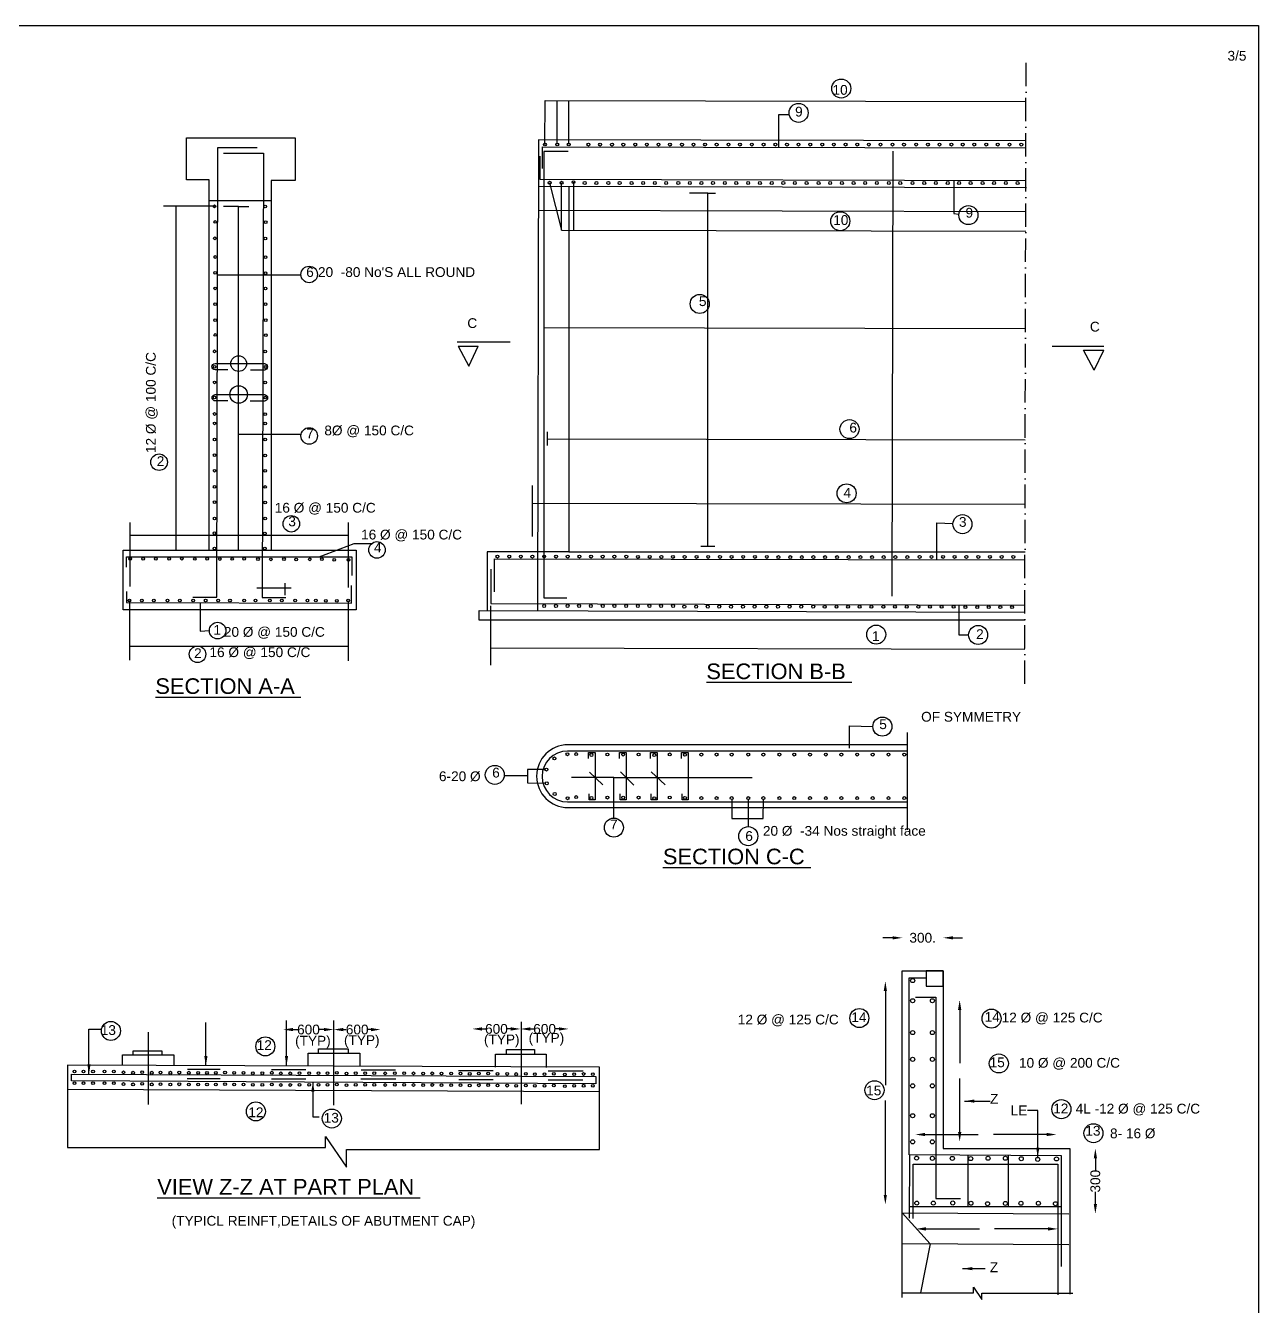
# Model space of a CAD drawing. Header units: millimetres. Extents: x 5124 to 6918967, y 2311 to 28701541.
# Drawn here: x 6903081 to 6918874, y 28685142 to 28701541 of the extents above; entities that cross this region are included whole.
import ezdxf
from ezdxf.enums import TextEntityAlignment as Align

# ---------------------------------------------------------------- set-up
doc = ezdxf.new("R2010")
doc.units = ezdxf.units.MM
doc.header["$MEASUREMENT"] = 0
doc.linetypes.add('ACAD_ISO10W100', pattern=[18, 12, -3, 0, -3])
for name, color, linetype in [('DIMENSION', 7, 'Continuous'), ('DRAWING', 2, 'Continuous'), ('TEXT', 7, 'Continuous')]:
    doc.layers.add(name, color=color, linetype=linetype)
doc.styles.get("Standard").update_dxf_attribs({"font": 'arial.ttf', "height": 125})
doc.dimstyles.get("Standard").update_dxf_attribs({"dimtxt": 150, "dimasz": 125, "dimexe": 0.18, "dimexo": 0.0625, "dimgap": 0.09, "dimtad": 0, "dimdec": 0, "dimzin": 0, "dimdsep": 46, "dimtxsty": 'Standard', "dimcen": 0.09, "dimse1": 1, "dimse2": 1, "dimadec": 0, "dimazin": 0, "dimtfac": 1, "dimtdec": 0, "dimtofl": 0, "dimtmove": 0, "dimatfit": 3, "dimfxl": 0, "dimtolj": 1, "dimtzin": 0, "dimarcsym": 0})

# ---------------------------------------------------------------- blocks, each defined once
blk = doc.blocks.new('*D39')
at = {"layer": 'Defpoints', "color": 0, "transparency": 16777216}
for p in [(6914059, 28689306), (6914095, 28689306), (6914059, 28686445)]:
    blk.add_point(p, dxfattribs=at)
at = {"layer": 'DIMENSION', "color": 0, "lineweight": -2, "transparency": 16777216}
for p, q in [((6914095, 28689181), (6914095, 28687973)), ((6914095, 28686570), (6914095, 28687779))]:
    blk.add_line(p, q, dxfattribs=at)
at = {"layer": 'DIMENSION', "color": 0, "transparency": 16777216}
for points in [[(6914074, 28689181), (6914115, 28689181), (6914095, 28689306)], [(6914074, 28686570), (6914115, 28686570), (6914095, 28686445)]]:
    blk.add_solid(points, dxfattribs=at)
at = {"layer": 'DIMENSION', "color": 0, "transparency": 16777216, "insert": (6914095, 28687876), "char_height": 125, "attachment_point": 5, "rotation": 90}
blk.add_mtext('\\A1;    ', dxfattribs=at)
blk = doc.blocks.new('*D40')
at = {"layer": 'Defpoints', "color": 0, "transparency": 16777216}
for p in [(6915047, 28689063), (6915047, 28689063), (6915047, 28687250)]:
    blk.add_point(p, dxfattribs=at)
at = {"layer": 'DIMENSION', "color": 0, "lineweight": -2, "transparency": 16777216}
for p, q in [((6915047, 28688938), (6915047, 28688254)), ((6915047, 28687375), (6915047, 28688059))]:
    blk.add_line(p, q, dxfattribs=at)
at = {"layer": 'DIMENSION', "color": 0, "transparency": 16777216}
for points in [[(6915026, 28688938), (6915068, 28688938), (6915047, 28689063)], [(6915026, 28687375), (6915068, 28687375), (6915047, 28687250)]]:
    blk.add_solid(points, dxfattribs=at)
at = {"layer": 'DIMENSION', "color": 0, "transparency": 16777216, "insert": (6915047, 28688156), "char_height": 125, "attachment_point": 5, "rotation": 90}
blk.add_mtext('\\A1;    ', dxfattribs=at)
blk = doc.blocks.new('*D41')
at = {"layer": 'Defpoints', "color": 0, "transparency": 16777216}
for p in [(6914478, 28687323), (6916287, 28687342), (6916287, 28687323)]:
    blk.add_point(p, dxfattribs=at)
at = {"layer": 'DIMENSION', "color": 0, "lineweight": -2, "transparency": 16777216}
for p, q in [((6914603, 28687342), (6915285, 28687342)), ((6916162, 28687342), (6915480, 28687342))]:
    blk.add_line(p, q, dxfattribs=at)
at = {"layer": 'DIMENSION', "color": 0, "transparency": 16777216}
for points in [[(6914603, 28687363), (6914603, 28687322), (6914478, 28687342)], [(6916162, 28687363), (6916162, 28687322), (6916287, 28687342)]]:
    blk.add_solid(points, dxfattribs=at)
at = {"layer": 'DIMENSION', "color": 0, "transparency": 16777216, "insert": (6915382, 28687342), "char_height": 125, "attachment_point": 5}
blk.add_mtext('\\A1;    ', dxfattribs=at)
blk = doc.blocks.new('*D42')
at = {"layer": 'Defpoints', "color": 0, "transparency": 16777216}
for p in [(6914489, 28686134), (6914489, 28686126), (6916304, 28686126)]:
    blk.add_point(p, dxfattribs=at)
at = {"layer": 'DIMENSION', "color": 0, "lineweight": -2, "transparency": 16777216}
for p, q in [((6914614, 28686134), (6915300, 28686134)), ((6916179, 28686134), (6915494, 28686134))]:
    blk.add_line(p, q, dxfattribs=at)
at = {"layer": 'DIMENSION', "color": 0, "transparency": 16777216}
for points in [[(6914614, 28686155), (6914614, 28686113), (6914489, 28686134)], [(6916179, 28686155), (6916179, 28686113), (6916304, 28686134)]]:
    blk.add_solid(points, dxfattribs=at)
at = {"layer": 'DIMENSION', "color": 0, "transparency": 16777216, "insert": (6915397, 28686134), "char_height": 125, "attachment_point": 5}
blk.add_mtext('\\A1;    ', dxfattribs=at)
blk = doc.blocks.new('*D44')
at = {"layer": 'Defpoints', "color": 0, "transparency": 16777216}
for p in [(6916459, 28687164), (6916446, 28686326), (6916785, 28686326)]:
    blk.add_point(p, dxfattribs=at)
at = {"layer": 'DIMENSION', "color": 0, "lineweight": -2, "transparency": 16777216}
for p, q in [((6916785, 28687039), (6916785, 28686883)), ((6916785, 28686451), (6916785, 28686607))]:
    blk.add_line(p, q, dxfattribs=at)
at = {"layer": 'DIMENSION', "color": 0, "transparency": 16777216}
for points in [[(6916765, 28687039), (6916806, 28687039), (6916785, 28687164)], [(6916765, 28686451), (6916806, 28686451), (6916785, 28686326)]]:
    blk.add_solid(points, dxfattribs=at)
at = {"layer": 'DIMENSION', "color": 0, "transparency": 16777216, "insert": (6916785, 28686745), "char_height": 125, "attachment_point": 5, "rotation": 90}
blk.add_mtext('\\A1;300', dxfattribs=at)
blk = doc.blocks.new('*D45')
at = {"layer": 'Defpoints', "color": 0, "transparency": 16777216}
for p in [(6906382, 28688704), (6907028, 28688704), (6907028, 28688686)]:
    blk.add_point(p, dxfattribs=at)
at = {"layer": 'DIMENSION', "color": 0, "lineweight": -2, "transparency": 16777216}
for p, q in [((6906507, 28688686), (6906567, 28688686)), ((6906903, 28688686), (6906843, 28688686))]:
    blk.add_line(p, q, dxfattribs=at)
at = {"layer": 'DIMENSION', "color": 0, "transparency": 16777216}
for points in [[(6906507, 28688707), (6906507, 28688666), (6906382, 28688686)], [(6906903, 28688707), (6906903, 28688666), (6907028, 28688686)]]:
    blk.add_solid(points, dxfattribs=at)
at = {"layer": 'DIMENSION', "color": 0, "transparency": 16777216, "insert": (6906705, 28688686), "char_height": 125, "attachment_point": 5}
blk.add_mtext('\\A1;600', dxfattribs=at)
blk = doc.blocks.new('*D46')
at = {"layer": 'Defpoints', "color": 0, "transparency": 16777216}
for p in [(6907028, 28688704), (6907629, 28688704), (6907629, 28688686)]:
    blk.add_point(p, dxfattribs=at)
at = {"layer": 'DIMENSION', "color": 0, "lineweight": -2, "transparency": 16777216}
for p, q in [((6907153, 28688686), (6907190, 28688686)), ((6907504, 28688686), (6907467, 28688686))]:
    blk.add_line(p, q, dxfattribs=at)
at = {"layer": 'DIMENSION', "color": 0, "transparency": 16777216}
for points in [[(6907153, 28688707), (6907153, 28688665), (6907028, 28688686)], [(6907504, 28688707), (6907504, 28688665), (6907629, 28688686)]]:
    blk.add_solid(points, dxfattribs=at)
at = {"layer": 'DIMENSION', "color": 0, "transparency": 16777216, "insert": (6907329, 28688686), "char_height": 125, "attachment_point": 5}
blk.add_mtext('\\A1;600', dxfattribs=at)
blk = doc.blocks.new('*D47')
at = {"layer": 'Defpoints', "color": 0, "transparency": 16777216}
for p in [(6908804, 28688677), (6909422, 28688694), (6909422, 28688677)]:
    blk.add_point(p, dxfattribs=at)
at = {"layer": 'DIMENSION', "color": 0, "lineweight": -2, "transparency": 16777216}
for p, q in [((6908929, 28688694), (6908975, 28688694)), ((6909297, 28688694), (6909251, 28688694))]:
    blk.add_line(p, q, dxfattribs=at)
at = {"layer": 'DIMENSION', "color": 0, "transparency": 16777216}
for points in [[(6908929, 28688715), (6908929, 28688673), (6908804, 28688694)], [(6909297, 28688715), (6909297, 28688673), (6909422, 28688694)]]:
    blk.add_solid(points, dxfattribs=at)
at = {"layer": 'DIMENSION', "color": 0, "transparency": 16777216, "insert": (6909113, 28688694), "char_height": 125, "attachment_point": 5}
blk.add_mtext('\\A1;600', dxfattribs=at)
blk = doc.blocks.new('*D48')
at = {"layer": 'Defpoints', "color": 0, "transparency": 16777216}
for p in [(6909422, 28688694), (6910038, 28688694), (6910038, 28688694)]:
    blk.add_point(p, dxfattribs=at)
at = {"layer": 'DIMENSION', "color": 0, "lineweight": -2, "transparency": 16777216}
for p, q in [((6909547, 28688694), (6909592, 28688694)), ((6909913, 28688694), (6909869, 28688694))]:
    blk.add_line(p, q, dxfattribs=at)
at = {"layer": 'DIMENSION', "color": 0, "transparency": 16777216}
for points in [[(6909547, 28688715), (6909547, 28688673), (6909422, 28688694)], [(6909913, 28688715), (6909913, 28688673), (6910038, 28688694)]]:
    blk.add_solid(points, dxfattribs=at)
at = {"layer": 'DIMENSION', "color": 0, "transparency": 16777216, "insert": (6909730, 28688694), "char_height": 125, "attachment_point": 5}
blk.add_mtext('\\A1;600', dxfattribs=at)
blk = doc.blocks.new('*D76')
at = {"layer": 'Defpoints', "color": 0, "transparency": 16777216}
for p in [(6914835, 28689861), (6914312, 28689436), (6914835, 28689436)]:
    blk.add_point(p, dxfattribs=at)
at = {"layer": 'DIMENSION', "color": 0, "lineweight": -2, "transparency": 16777216}
for p, q in [((6914187, 28689861), (6914062, 28689861)), ((6914960, 28689861), (6915085, 28689861))]:
    blk.add_line(p, q, dxfattribs=at)
at = {"layer": 'DIMENSION', "color": 0, "transparency": 16777216}
for points in [[(6914187, 28689881), (6914187, 28689840), (6914312, 28689861)], [(6914960, 28689881), (6914960, 28689840), (6914835, 28689861)]]:
    blk.add_solid(points, dxfattribs=at)
at = {"layer": 'DIMENSION', "color": 0, "transparency": 16777216, "insert": (6914573, 28689861), "char_height": 125, "attachment_point": 5}
blk.add_mtext('\\A1;300.', dxfattribs=at)

msp = doc.modelspace()

# ---------------------------------------------------------------- linework, layer by layer
at = {"layer": 'DIMENSION', "color": 0}
msp.add_lwpolyline([(6918873.7, 28672563.3), (6876110.7, 28672563.3), (6876110.7, 28701540.6), (6918873.7, 28701540.6)], close=True, dxfattribs=at)
for points in [[(6912732.2, 28699983.7), (6912732.2, 28700403.1), (6912863.2, 28700404)], [(6914973.5, 28699556.3), (6914973.5, 28699133.1), (6915037.1, 28699126.6)], [(6908609.9, 28697491.1), (6909290.5, 28697491.1)], [(6908620.6, 28697437.5), (6908878, 28697437.5)], [(6908620.6, 28697437.5), (6908758.1, 28697180.3)], [(6908758.1, 28697180.3), (6908878, 28697437.5)], [(6916233.6, 28697438.1), (6916895.6, 28697438.1)], [(6916632.2, 28697384.1), (6916894.8, 28697384.1)], [(6916771.4, 28697129.1), (6916632.2, 28697384.1)], [(6916771.4, 28697129.1), (6916894.8, 28697384.1)], [(6914755.1, 28694702.4), (6914755.1, 28695174.1), (6914961.2, 28695163.7)], [(6906840.6, 28694737.7), (6907289.7, 28694909), (6907516.2, 28694910.2)], [(6906042.2, 28694340.5), (6906484.8, 28694340.5)], [(6906406.7, 28694249.5), (6906406.7, 28694401.6)], [(6905315.8, 28694150.4), (6905315.8, 28693787.5), (6905435.2, 28693794.8)], [(6915034.5, 28694124.3), (6915034.5, 28693738.6), (6915161.4, 28693738.3)], [(6913633.6, 28692288.2), (6913633.6, 28692574.5), (6913934.7, 28692568)], [(6909213.3, 28691937.8), (6909510.6, 28691937.8)], [(6909734.3, 28692018.1), (6909510.6, 28692018.1), (6909510.6, 28691846.5), (6909738.2, 28691839.7)], [(6910617.2, 28691393.9), (6910617.2, 28691913.5), (6910076.5, 28691913.5)], [(6910303.8, 28691983.8), (6910474, 28691817.9)], [(6910617.2, 28691913.5), (6912386.7, 28691913.5)], [(6910702.7, 28691988), (6910874, 28691816.9)], [(6911096.5, 28691984.9), (6911276.1, 28691817.9)], [(6912126.6, 28691630.7), (6912126.6, 28691388.4), (6912527.8, 28691388.4), (6912532.1, 28691630.7)], [(6912338.2, 28691630.7), (6912339.1, 28691284.4)], [(6907026.2, 28688803.1), (6907026.2, 28687720.1)], [(6909428.4, 28688786.4), (6909428.4, 28687730.3)], [(6904651.8, 28688651), (6904651.8, 28687726.5)], [(6906835.2, 28688382.8), (6906835.2, 28688438.8), (6907213.8, 28688438.8), (6907213.8, 28688378.9)], [(6909241.6, 28688371.4), (6909241.6, 28688431.8), (6909601.9, 28688431.8), (6909601.9, 28688368.5)], [(6904322.9, 28688226.5), (6904322.9, 28688364.6), (6904980, 28688364.6), (6904979.4, 28688224)], [(6904458.6, 28688364.6), (6904458.6, 28688414.3), (6904826.2, 28688414.3), (6904826.2, 28688364.6)], [(6906699.5, 28688217.7), (6906699.5, 28688382.8), (6907361.7, 28688382.8), (6907361.1, 28688215.2)], [(6909102.5, 28688205.3), (6909102.5, 28688369.4), (6909749.1, 28688369.4), (6909749.1, 28688200.4)]]:
    msp.add_lwpolyline(points, dxfattribs=at)
for centre, radius in [((6913530.1, 28700734.7), 121.9), ((6912983.6, 28700423.3), 121.9), ((6913517.3, 28699036.2), 121.9), ((6915158.4, 28699114.2), 121.9), ((6906714.3, 28698354.6), 105.9), ((6911716.5, 28697977.1), 121.9), ((6905810.3, 28697213), 100.8), ((6905810.3, 28696817.5), 112), ((6913635.8, 28696374.4), 121.9), ((6906714.3, 28696286.8), 105.9), ((6904791.5, 28695950.6), 105.9), ((6913598.9, 28695552.1), 121.9), ((6906485.3, 28695162.2), 105.9), ((6915082.9, 28695157.5), 121.9), ((6907582.6, 28694827.7), 105.9), ((6905541, 28693794.8), 105.9), ((6913977.9, 28693743.6), 121.9), ((6915283.2, 28693738.3), 121.9), ((6905284.2, 28693491.4), 105.9), ((6914056.5, 28692565.3), 121.9), ((6909091.9, 28691947.4), 121.9), ((6910617.2, 28691272.1), 121.9), ((6912339.1, 28691162.5), 121.9), ((6913761.6, 28688833.6), 121.9), ((6915455.1, 28688826.7), 121.9), ((6904174.1, 28688669), 121.9), ((6906152.4, 28688471.2), 121.9), ((6915548.7, 28688252.2), 121.9), ((6913955.8, 28687909.8), 121.9), ((6906030.9, 28687638.1), 121.9), ((6916349.5, 28687666.9), 121.9), ((6907004.2, 28687547), 121.9), ((6916761, 28687359.3), 121.9)]:
    msp.add_circle(centre, radius, dxfattribs=at)
at = {"layer": 'DRAWING', "color": 0}
msp.add_line((6906139.7, 28697130.2), (6905963.7, 28697130.2), dxfattribs=at)
at = {"layer": 'DRAWING', "color": 0, "linetype": 'ACAD_ISO10W100', "ltscale": 25}
msp.add_lwpolyline([(6915880.2, 28693113.5), (6915897.7, 28701095.5)], dxfattribs=at)
at = {"layer": 'DRAWING', "color": 0}
for points in [[(6909734.2, 28700018.9), (6909735.5, 28700580.6), (6915896.5, 28700567.1)], [(6909891.5, 28700022.1), (6909892.7, 28700580.2)], [(6910038.9, 28700023.9), (6910040.1, 28700579.9)], [(6905431.7, 28694825.5), (6905431.7, 28699564.3), (6905142.2, 28699564.3), (6905142.2, 28700102.8), (6906535.5, 28700102.8), (6906535.5, 28699558.5), (6906229.1, 28699558.5), (6906229.1, 28694825.5)], [(6915895.4, 28700066.3), (6909652.7, 28700079), (6909638.8, 28694050.9)], [(6905225.7, 28694220.6), (6905531.6, 28694220.6), (6905544.2, 28699978.1), (6906049.3, 28699978.1)], [(6905615.3, 28699908.8), (6906128.2, 28699908.8), (6906111.2, 28694219.5), (6906414.1, 28694219.5)], [(6909701.2, 28699710.7), (6909701.2, 28699989.5), (6915895.2, 28699977.5)], [(6910032.3, 28699928.6), (6909719.3, 28699928.6), (6909719.3, 28694214.5), (6910015.6, 28694214.5)], [(6914192.2, 28699934.6), (6914177.6, 28694233.5)], [(6915894.3, 28699553.7), (6909674.4, 28699571.2), (6909674.4, 28699867)], [(6910041.8, 28699477.7), (6910041.8, 28694801.1), (6908995, 28694801.1), (6908995, 28694053)], [(6915901.6, 28699464.2), (6909651.3, 28699478.6)], [(6909794.7, 28699528.1), (6909944.7, 28698920.5), (6915892.9, 28698907.4)], [(6909944.7, 28698920.5), (6909947.6, 28699529.2)], [(6910100.4, 28699535.7), (6910099.1, 28698920.1)], [(6905431.7, 28699300.1), (6906229.1, 28699300.1)], [(6911819.7, 28694873.7), (6911819.7, 28699394.9), (6911584.4, 28699394.9)], [(6911819.7, 28699394.9), (6911919, 28699394.9)], [(6905510.6, 28699226.8), (6904846.3, 28699226.8)], [(6905007.8, 28699226.8), (6905007.8, 28694825.5)], [(6905810.3, 28694825.5), (6905810.3, 28699225.3), (6905614.6, 28699225.3)], [(6905810.3, 28699225.3), (6905939, 28699225.3)], [(6909650.6, 28699176.7), (6915893.3, 28699159.6)], [(6905540.6, 28698347.6), (6906598.5, 28698347.6)], [(6909719.3, 28697675.9), (6915890.2, 28697661.5)], [(6905810.3, 28696308.5), (6906596.8, 28696308.5)], [(6909764.6, 28696339.8), (6909764.6, 28696163.7)], [(6909764.6, 28696251.7), (6915887.1, 28696238.3)], [(6909572.6, 28695653.3), (6909572.6, 28694999.3)], [(6909572.6, 28695426.2), (6915885.2, 28695412.4)], [(6904422.3, 28694359.3), (6904422.3, 28695177.5)], [(6907217.6, 28694347.7), (6907217.6, 28695180.7)], [(6904422.3, 28695017.1), (6907217.6, 28695017.1)], [(6911729.8, 28694873.7), (6911909.6, 28694873.7)], [(6904372.3, 28694607), (6904372.3, 28694737.7), (6907259.5, 28694737.7), (6907259.5, 28694500.4)], [(6909086.9, 28694289.8), (6909086.9, 28694715.2), (6915883.7, 28694699.9)], [(6910041.8, 28694801.1), (6915883.9, 28694801.1)], [(6909040.1, 28694579.4), (6909040.1, 28694140.7), (6915882.4, 28694122)], [(6904373.9, 28694296.3), (6904373.9, 28694153.6), (6907257.8, 28694143.7), (6907257.8, 28694373.6)], [(6904410.5, 28694179.3), (6904410.5, 28693415.2)], [(6907213.4, 28694175.9), (6907213.4, 28693407.7)], [(6915882, 28693926.8), (6908892, 28693926.8), (6908892, 28694053.4), (6915882.2, 28694030.2)], [(6909036.8, 28694110), (6909036.8, 28693353.7)], [(6904410.5, 28693593.1), (6907213.4, 28693593.1)], [(6909036.8, 28693573.7), (6915881.2, 28693558.7)], [(6914372.4, 28692488.5), (6914372.4, 28691245.5)], [(6910292.7, 28692157.9), (6910292.7, 28692232.7), (6910379.6, 28692232.7), (6910379.6, 28691627.3), (6910301.4, 28691627.3), (6910301.4, 28691704.7)], [(6910687.8, 28692157.9), (6910687.8, 28692232.7), (6910774.7, 28692232.7), (6910774.7, 28691627.3), (6910696.5, 28691627.3), (6910696.5, 28691704.7)], [(6911086.4, 28692157.9), (6911086.4, 28692232.7), (6911173.3, 28692232.7), (6911173.3, 28691627.3), (6911095.1, 28691627.3), (6911095.1, 28691704.7)], [(6911483.8, 28692157.9), (6911483.8, 28692232.7), (6911570.6, 28692232.7), (6911570.6, 28691627.3), (6911492.5, 28691627.3), (6911492.5, 28691704.7)], [(6910023.5, 28691601.6), (6914372.4, 28691601.6)], [(6914311.6, 28685254.1), (6914311.6, 28689436.1), (6914835.3, 28689436.1), (6914835.3, 28687163.7), (6916459.5, 28687163.7), (6916459.5, 28685298.5)], [(6916350.4, 28685654.1), (6916350.4, 28687069.1), (6914401.9, 28687081.5), (6914401.9, 28689349), (6914618.9, 28689349)], [(6914479.9, 28689101.5), (6914740.8, 28689101.5), (6914740.8, 28686521.4), (6915057.5, 28686521.4)], [(6910434.8, 28688203.9), (6903617.2, 28688229.1), (6903617.2, 28687924)], [(6903617.2, 28687924), (6903617.2, 28687177.4), (6906925.2, 28687177.4), (6906925.2, 28687316.6), (6907190.5, 28686923.3), (6907190.5, 28687152.5), (6910434.8, 28687152.5), (6910434.8, 28688203.9)], [(6905153.7, 28688178), (6905575.2, 28688178)], [(6906232.8, 28688174.7), (6906669.1, 28688174.7)], [(6907379, 28688168.6), (6907819.3, 28688168.6)], [(6908626.3, 28688162.5), (6909069.8, 28688162.5)], [(6909775.3, 28688157.7), (6910222.2, 28688157.7)], [(6903617.2, 28687924), (6910434.8, 28687893)], [(6905153.1, 28688061), (6905573.3, 28688061)], [(6906232, 28688056.9), (6906669.9, 28688056.9)], [(6907376.5, 28688053.9), (6907823.6, 28688053.9)], [(6908629.8, 28688045.7), (6909070.4, 28688045.7)], [(6909776.6, 28688043.5), (6910219.1, 28688043.5)], [(6914403.7, 28686269.4), (6914408.9, 28687081.4)], [(6914449.2, 28686269), (6914449.2, 28686961.3), (6916304.3, 28686961.3), (6916304.3, 28685291.7)], [(6915152, 28687076.7), (6915152, 28686422.4)], [(6915667.8, 28687073.4), (6915667.8, 28686422.4)], [(6914311.6, 28686341.4), (6916445.5, 28686326.3)], [(6914311.6, 28686341.4), (6914667.1, 28685944.1), (6914545.4, 28685313.6)], [(6914404.7, 28686422.4), (6916350.4, 28686422.4)], [(6914311.6, 28685946.2), (6916445.5, 28685933.8)], [(6914311.6, 28685313.6), (6915223.1, 28685313.6), (6915223.1, 28685389.8), (6915332.7, 28685228.2), (6915332.7, 28685311.5), (6916495.4, 28685311.5)]]:
    msp.add_lwpolyline(points, dxfattribs=at)
for points in [[(6905670.8, 28697133), (6905508.1, 28697133, -1), (6905508.1, 28697213), (6906139.7, 28697213, -1), (6906139.7, 28697130.2)], [(6905672.7, 28696735), (6905511.4, 28696735, -1), (6905511.4, 28696817.5), (6906139.9, 28696817.5, -1), (6906139.9, 28696734), (6905959, 28696734)], [(6914372.4, 28692332.3), (6910029.1, 28692332.3, 1), (6910029.1, 28691529), (6914372.4, 28691529)], [(6914372.4, 28692252.5), (6910023.5, 28692252.5, 1), (6910023.5, 28691601.6, 0.0125067)]]:
    msp.add_lwpolyline(points, format="xyb", dxfattribs=at)
for points in [[(6904332.9, 28694825.5), (6907317.1, 28694825.5), (6907317.1, 28694061.9), (6904332.9, 28694061.9)], [(6914835.3, 28689436.1), (6914617.6, 28689436.1), (6914617.6, 28689242.6), (6914835.3, 28689242.6)], [(6903667.4, 28688116.8), (6910386.5, 28688083.5), (6910386.5, 28687993.1), (6903667.4, 28688031.9)]]:
    msp.add_lwpolyline(points, close=True, dxfattribs=at)
for centre, radius in [((6909734.2, 28700018.9), 18.8), ((6909891.5, 28700018.8), 18.8), ((6910038.9, 28700018.5), 18.8), ((6910290.6, 28700018), 18.8), ((6910440.8, 28700018), 18.8), ((6910593.7, 28700018), 18.8), ((6910738.3, 28700018), 18.8), ((6910890.9, 28700018), 18.8), ((6911039.3, 28700018), 18.8), ((6911189.2, 28700018), 18.8), ((6911334.6, 28700018), 18.8), ((6911489.8, 28700018), 18.8), ((6911637.6, 28700018), 18.8), ((6911786, 28700018), 18.8), ((6911934, 28700018), 18.8), ((6912085.5, 28700018), 18.8), ((6912232.1, 28700018), 18.8), ((6912384.5, 28700018), 18.8), ((6912535.2, 28700018), 18.8), ((6912686.6, 28700018), 18.8), ((6912835, 28700018), 18.8), ((6912982.6, 28700018), 18.8), ((6913133.4, 28700018), 18.8), ((6913286.4, 28700018), 18.8), ((6913435.1, 28700018), 18.8), ((6913585.9, 28700018), 18.8), ((6913735, 28700018), 18.8), ((6913883.5, 28700018), 18.8), ((6914033.1, 28700018), 18.8), ((6914186.4, 28700018), 18.8), ((6914333.4, 28700018), 18.8), ((6914489.4, 28700018), 18.8), ((6914640.4, 28700018), 18.8), ((6914788.5, 28700018), 18.8), ((6914941.6, 28700018), 18.8), ((6915086.9, 28700018), 18.8), ((6915233.4, 28700018), 18.8), ((6915387.9, 28700018), 18.8), ((6915534.6, 28700018), 18.8), ((6915685.3, 28700018), 18.8), ((6915836.5, 28700018), 18.8), ((6909794.7, 28699528.1), 18.8), ((6909947.6, 28699529.2), 18.8), ((6910100.4, 28699535.7), 18.8), ((6910243.5, 28699525.4), 18.8), ((6910393.8, 28699525.4), 18.8), ((6910546.7, 28699525.4), 18.8), ((6910691.3, 28699525.4), 18.8), ((6910843.9, 28699525.4), 18.8), ((6910992.2, 28699525.4), 18.8), ((6911142.2, 28699525.4), 18.8), ((6911287.5, 28699525.4), 18.8), ((6911442.7, 28699525.4), 18.8), ((6911590.5, 28699525.4), 18.8), ((6911739, 28699525.4), 18.8), ((6911886.9, 28699525.4), 18.8), ((6912038.4, 28699525.4), 18.8), ((6912185, 28699525.4), 18.8), ((6912337.4, 28699525.4), 18.8), ((6912488.1, 28699525.4), 18.8), ((6912639.5, 28699525.4), 18.8), ((6912787.9, 28699525.4), 18.8), ((6912935.5, 28699525.4), 18.8), ((6913086.4, 28699525.4), 18.8), ((6913239.4, 28699525.4), 18.8), ((6913388.1, 28699525.4), 18.8), ((6913538.8, 28699525.4), 18.8), ((6913688, 28699525.4), 18.8), ((6913836.4, 28699525.4), 18.8), ((6913986, 28699525.4), 18.8), ((6914139.3, 28699525.4), 18.8), ((6914286.3, 28699525.4), 18.8), ((6914442.4, 28699525.4), 18.8), ((6914593.4, 28699525.4), 18.8), ((6914741.4, 28699525.4), 18.8), ((6914894.6, 28699525.4), 18.8), ((6915039.8, 28699525.4), 18.8), ((6915186.4, 28699525.4), 18.8), ((6915340.8, 28699525.4), 18.8), ((6915487.6, 28699525.4), 18.8), ((6915638.3, 28699525.4), 18.8), ((6915789.4, 28699525.4), 18.8), ((6905503.1, 28699226.8), 17.3), ((6906149.1, 28699224.9), 17.3), ((6905510.6, 28699026.7), 17.3), ((6906156.5, 28699024.8), 17.3), ((6905506.4, 28698817), 17.3), ((6906152.3, 28698815.1), 17.3), ((6905508.7, 28698578), 17.3), ((6906154.6, 28698576.1), 17.3), ((6905509.2, 28698374.3), 17.3), ((6906155.2, 28698372.4), 17.3), ((6905509.7, 28698176.4), 17.3), ((6906155.7, 28698174.5), 17.3), ((6905509.2, 28697975.3), 17.3), ((6906155.2, 28697973.4), 17.3), ((6905510.8, 28697769.5), 17.3), ((6906156.8, 28697767.7), 17.3), ((6905511.5, 28697579.7), 17.3), ((6906157.5, 28697577.8), 17.3), ((6905503.1, 28697370.2), 17.3), ((6906149.1, 28697368.3), 17.3), ((6905503.1, 28697171.3), 17.3), ((6906149.1, 28697169.4), 17.3), ((6905503.1, 28696973), 17.3), ((6906149.1, 28696971.1), 17.3), ((6905503.1, 28696779.2), 17.3), ((6906149.1, 28696777.4), 17.3), ((6905503.1, 28696567.8), 17.3), ((6905503.1, 28696448), 17.3), ((6906149.1, 28696566), 17.3), ((6906149.1, 28696446.1), 17.3), ((6905503.1, 28696241.9), 17.3), ((6906149.1, 28696240), 17.3), ((6905503.1, 28696039.8), 17.3), ((6906149.1, 28696038), 17.3), ((6905503.1, 28695841.7), 17.3), ((6906149.1, 28695839.8), 17.3), ((6905503.1, 28695635.6), 17.3), ((6906149.1, 28695633.7), 17.3), ((6905503.1, 28695438), 17.3), ((6906149.1, 28695436.1), 17.3), ((6905503.1, 28695231.2), 17.3), ((6906149.1, 28695229.4), 17.3), ((6905499.3, 28695041), 17.3), ((6906145.3, 28695039.1), 17.3), ((6905500.6, 28694847), 17.3), ((6906146.6, 28694845.1), 17.3), ((6904422.3, 28694712.8), 17.3), ((6904588.9, 28694713.6), 17.3), ((6904749.1, 28694712.8), 17.3), ((6904919.9, 28694712.8), 17.3), ((6905081.8, 28694715.2), 17.3), ((6905249.8, 28694711.6), 17.3), ((6905407.5, 28694713), 17.3), ((6905569.4, 28694710.9), 17.3), ((6905726.2, 28694711.6), 17.3), ((6905882.1, 28694713), 17.3), ((6906058.3, 28694710.2), 17.3), ((6906224.6, 28694706.6), 17.3), ((6906391.4, 28694709.5), 17.3), ((6906546.6, 28694705.6), 17.3), ((6906720.8, 28694706.8), 17.3), ((6906877.9, 28694708.1), 17.3), ((6907035.9, 28694700.5), 17.3), ((6907217.6, 28694701.2), 17.3), ((6909125.6, 28694742.3), 18.8), ((6909277, 28694742.3), 18.8), ((6909425.4, 28694742.3), 18.8), ((6909573, 28694742.3), 18.8), ((6909723.9, 28694742.3), 18.8), ((6909876.9, 28694742.3), 18.8), ((6910025.6, 28694742.3), 18.8), ((6910176.3, 28694742.3), 18.8), ((6910325.4, 28694742.3), 18.8), ((6910473.9, 28694742.3), 18.8), ((6910623.5, 28694742.3), 18.8), ((6910776.8, 28694742.3), 18.8), ((6910925.5, 28694738.3), 18.8), ((6911077, 28694738.3), 18.8), ((6911225.3, 28694738.3), 18.8), ((6911373, 28694738.3), 18.8), ((6911523.8, 28694738.3), 18.8), ((6911676.8, 28694738.3), 18.8), ((6911825.5, 28694738.3), 18.8), ((6911976.3, 28694738.3), 18.8), ((6912125.4, 28694738.3), 18.8), ((6912273.8, 28694738.3), 18.8), ((6912423.5, 28694738.3), 18.8), ((6912576.8, 28694738.3), 18.8), ((6912725.2, 28694735.6), 18.8), ((6912876.6, 28694735.6), 18.8), ((6913025, 28694735.6), 18.8), ((6913172.6, 28694735.6), 18.8), ((6913323.4, 28694735.6), 18.8), ((6913476.4, 28694735.6), 18.8), ((6913625.1, 28694735.6), 18.8), ((6913775.9, 28694735.6), 18.8), ((6913925, 28694735.6), 18.8), ((6914073.5, 28694735.6), 18.8), ((6914223.1, 28694735.6), 18.8), ((6914376.4, 28694735.6), 18.8), ((6914534.5, 28694737.4), 18.8), ((6914685.9, 28694737.4), 18.8), ((6914834.3, 28694737.4), 18.8), ((6914981.9, 28694737.4), 18.8), ((6915132.8, 28694737.4), 18.8), ((6915285.7, 28694737.4), 18.8), ((6915434.4, 28694737.4), 18.8), ((6915585.2, 28694737.4), 18.8), ((6915734.3, 28694737.4), 18.8), ((6904410.5, 28694179.3), 17.3), ((6904572, 28694179.3), 17.3), ((6904723.8, 28694179.3), 17.3), ((6904898.6, 28694179.3), 17.3), ((6905055.7, 28694179.3), 17.3), ((6905228, 28694179.3), 17.3), ((6905387.9, 28694179.3), 17.3), ((6905547.6, 28694179.3), 17.3), ((6905699.6, 28694179.3), 17.3), ((6905880, 28694179.3), 17.3), ((6906027.5, 28694179.3), 17.3), ((6906208.9, 28694179.3), 17.3), ((6906362.7, 28694179.3), 17.3), ((6906536, 28694179.3), 17.3), ((6906690.9, 28694179.3), 17.3), ((6906798.9, 28694179.3), 17.3), ((6906926.9, 28694174.3), 17.3), ((6907069.8, 28694174.8), 17.3), ((6907213.4, 28694179.3), 17.3), ((6909724, 28694109.8), 18.8), ((6909875.5, 28694109.8), 18.8), ((6910023.8, 28694109.8), 18.8), ((6910171.5, 28694109.8), 18.8), ((6910322.3, 28694109.8), 18.8), ((6910475.3, 28694109.8), 18.8), ((6910624, 28694109.8), 18.8), ((6910774.8, 28694109.8), 18.8), ((6910923.9, 28694109.8), 18.8), ((6911072.3, 28694109.8), 18.8), ((6911222, 28694109.8), 18.8), ((6911375.3, 28694109.8), 18.8), ((6911519.7, 28694101), 18.8), ((6911671.1, 28694101), 18.8), ((6911819.5, 28694101), 18.8), ((6911967.1, 28694101), 18.8), ((6912118, 28694101), 18.8), ((6912271, 28694101), 18.8), ((6912419.7, 28694101), 18.8), ((6912570.4, 28694101), 18.8), ((6912719.6, 28694101), 18.8), ((6912868, 28694101), 18.8), ((6913017.6, 28694101), 18.8), ((6913170.9, 28694101), 18.8), ((6913317.8, 28694098.6), 18.8), ((6913469.3, 28694098.6), 18.8), ((6913617.6, 28694098.6), 18.8), ((6913765.3, 28694098.6), 18.8), ((6913916.1, 28694098.6), 18.8), ((6914069.1, 28694098.6), 18.8), ((6914217.8, 28694098.6), 18.8), ((6914368.6, 28694098.6), 18.8), ((6914517.7, 28694098.6), 18.8), ((6914666.2, 28694098.6), 18.8), ((6914815.8, 28694098.6), 18.8), ((6914969.1, 28694098.6), 18.8), ((6915120.2, 28694094.3), 18.8), ((6915271.6, 28694094.3), 18.8), ((6915420, 28694094.3), 18.8), ((6915567.6, 28694094.3), 18.8), ((6915718.5, 28694094.3), 18.8), ((6910021.6, 28692211.9), 18.8), ((6910134.5, 28692213.2), 18.8), ((6910330.2, 28692201.8), 18.8), ((6910535.1, 28692207.9), 18.8), ((6910736, 28692206.5), 18.8), ((6910934.3, 28692207.9), 18.8), ((6911135.4, 28692200.1), 18.8), ((6911333.4, 28692208.6), 18.8), ((6911528, 28692203.5), 18.8), ((6911738, 28692206.9), 18.8), ((6911932.8, 28692206.9), 18.8), ((6912126.6, 28692206.9), 18.8), ((6912338.2, 28692206.9), 18.8), ((6912532.1, 28692206.9), 18.8), ((6912738.1, 28692206.9), 18.8), ((6912927.6, 28692206.9), 18.8), ((6913129.2, 28692206.9), 18.8), ((6913332.4, 28692206.9), 18.8), ((6913531.4, 28692206.9), 18.8), ((6913733.7, 28692206.9), 18.8), ((6913932.7, 28692206.9), 18.8), ((6914134.9, 28692206.9), 18.8), ((6914337.7, 28692206.9), 18.8), ((6909753, 28692015.6), 18.8), ((6909856.2, 28692158.2), 18.8), ((6909757, 28691839.2), 18.8), ((6909858.9, 28691702.1), 18.8), ((6910024.7, 28691647.8), 18.8), ((6910134.5, 28691662.5), 18.8), ((6910330.2, 28691651.1), 18.8), ((6910535.1, 28691657.1), 18.8), ((6910736, 28691655.8), 18.8), ((6910934.3, 28691657.1), 18.8), ((6911135.4, 28691649.4), 18.8), ((6911333.4, 28691657.9), 18.8), ((6911528, 28691652.8), 18.8), ((6911738, 28691649.6), 18.8), ((6911932.8, 28691649.6), 18.8), ((6912126.6, 28691649.6), 18.8), ((6912338.2, 28691649.6), 18.8), ((6912532.1, 28691649.6), 18.8), ((6912738.1, 28691649.6), 18.8), ((6912927.6, 28691649.6), 18.8), ((6913129.2, 28691649.6), 18.8), ((6913332.4, 28691649.6), 18.8), ((6913531.4, 28691649.6), 18.8), ((6913733.7, 28691649.6), 18.8), ((6913932.7, 28691649.6), 18.8), ((6914134.9, 28691649.6), 18.8), ((6914337.7, 28691649.6), 18.8), ((6914444.7, 28689313.4), 25.8), ((6914444.7, 28689056), 25.8), ((6914697.3, 28689056), 25.8), ((6914444.7, 28688647), 25.8), ((6914697.3, 28688647), 25.8), ((6914444.7, 28688304.9), 25.8), ((6914697.3, 28688304.9), 25.8), ((6903709.1, 28688149.9), 17.7), ((6903822.6, 28688149.9), 17.7), ((6903945.1, 28688149.9), 17.7), ((6904091.2, 28688149.9), 17.7), ((6904211.4, 28688149.9), 17.7), ((6904334, 28688138.5), 17.7), ((6904457.6, 28688134), 17.7), ((6904574.5, 28688139.7), 17.7), ((6904696.9, 28688134), 17.7), ((6904810.4, 28688136.2), 17.7), ((6904935.7, 28688133.9), 17.7), ((6905050.3, 28688135), 17.7), ((6905172.7, 28688133.9), 17.7), ((6905290.8, 28688132.8), 17.7), ((6905405.3, 28688132.8), 17.7), ((6905517.7, 28688131.7), 17.7), ((6905636.1, 28688136.1), 17.7), ((6905754, 28688131.6), 17.7), ((6905871.9, 28688131.6), 17.7), ((6905993.3, 28688128.3), 17.7), ((6906113.8, 28688128.2), 17.7), ((6906236.2, 28688133.8), 17.7), ((6906352, 28688126), 17.7), ((6906472.2, 28688126), 17.7), ((6906589.1, 28688129.3), 17.7), ((6906713, 28688129.3), 17.7), ((6906832.1, 28688129.3), 17.7), ((6906949, 28688127.1), 17.7), ((6907069.2, 28688131.6), 17.7), ((6907192.8, 28688124.8), 17.7), ((6907310, 28688127), 17.7), ((6907430.2, 28688127), 17.7), ((6907548.2, 28688127), 17.7), ((6907688.7, 28688125.9), 17.7), ((6907812.3, 28688127), 17.7), ((6907931.7, 28688128.1), 17.7), ((6908050.9, 28688125.9), 17.7), ((6908174.4, 28688123.6), 17.7), ((6908291.3, 28688125.9), 17.7), ((6908410.4, 28688122.5), 17.7), ((6908532.1, 28688123.6), 17.7), ((6908651.2, 28688123.6), 17.7), ((6908770.3, 28688120.2), 17.7), ((6908888.3, 28688122.4), 17.7), ((6909007.4, 28688124.7), 17.7), ((6909128, 28688119.1), 17.7), ((6909250.4, 28688117.9), 17.7), ((6909366.1, 28688116.8), 17.7), ((6909488.6, 28688119.1), 17.7), ((6909605.5, 28688114.6), 17.7), ((6909729.1, 28688115.7), 17.7), ((6909847.1, 28688118.3), 17.7), ((6909989.5, 28688112), 17.7), ((6910109.2, 28688115.8), 17.7), ((6910230.1, 28688117.1), 17.7), ((6910348.5, 28688115.8), 17.7), ((6903709.1, 28688000.2), 17.7), ((6903822.6, 28688000.2), 17.7), ((6903945.1, 28688000.2), 17.7), ((6904091.2, 28688000.2), 17.7), ((6904211.4, 28688000.2), 17.7), ((6904334, 28687988.9), 17.7), ((6904457.6, 28687984.4), 17.7), ((6904574.5, 28687990), 17.7), ((6904696.9, 28687984.4), 17.7), ((6904810.4, 28687986.6), 17.7), ((6904935.7, 28687984.3), 17.7), ((6905050.3, 28687985.4), 17.7), ((6905172.7, 28687984.3), 17.7), ((6905290.8, 28687983.1), 17.7), ((6905405.3, 28687983.1), 17.7), ((6905517.7, 28687982.1), 17.7), ((6905636.1, 28687986.5), 17.7), ((6905754, 28687982), 17.7), ((6905871.9, 28687982), 17.7), ((6905993.3, 28687978.6), 17.7), ((6906113.8, 28687978.6), 17.7), ((6906236.2, 28687984.2), 17.7), ((6906352, 28687976.4), 17.7), ((6906472.2, 28687976.4), 17.7), ((6906589.1, 28687979.7), 17.7), ((6906713, 28687979.7), 17.7), ((6906832.1, 28687979.7), 17.7), ((6906949, 28687977.4), 17.7), ((6907069.2, 28687981.9), 17.7), ((6907192.8, 28687975.2), 17.7), ((6907310, 28687977.4), 17.7), ((6907430.2, 28687977.4), 17.7), ((6907548.2, 28687977.4), 17.7), ((6907688.7, 28687976.2), 17.7), ((6907812.3, 28687977.4), 17.7), ((6907931.7, 28687978.4), 17.7), ((6908050.9, 28687976.2), 17.7), ((6908174.4, 28687974), 17.7), ((6908291.3, 28687976.2), 17.7), ((6908410.4, 28687972.9), 17.7), ((6908532.1, 28687974), 17.7), ((6908651.2, 28687974), 17.7), ((6908770.3, 28687970.6), 17.7), ((6908888.3, 28687972.8), 17.7), ((6909007.4, 28687975.1), 17.7), ((6909128, 28687969.5), 17.7), ((6909250.4, 28687968.3), 17.7), ((6909366.1, 28687967.2), 17.7), ((6909488.6, 28687969.5), 17.7), ((6909605.5, 28687965), 17.7), ((6909729.1, 28687966), 17.7), ((6909847.1, 28687968.7), 17.7), ((6909989.5, 28687962.4), 17.7), ((6910109.2, 28687966.2), 17.7), ((6910230.1, 28687967.5), 17.7), ((6910348.5, 28687966.2), 17.7), ((6914444.7, 28687965.8), 25.8), ((6914697.3, 28687965.8), 25.8), ((6914444.7, 28687583.3), 25.8), ((6914697.3, 28687583.3), 25.8), ((6914444.7, 28687249), 25.8), ((6914697.3, 28687249), 25.8), ((6914494.7, 28687040.4), 25.8), ((6914697.3, 28687037.4), 25.8), ((6914953, 28687037.2), 25.8), ((6915187.7, 28687034.3), 25.8), ((6915411, 28687038.6), 25.8), ((6915632.9, 28687038.6), 25.8), ((6915836.7, 28687032.8), 25.8), ((6916047.1, 28687024.2), 25.8), ((6916287.6, 28687029.9), 25.8), ((6914497.7, 28686464), 25.8), ((6914709.7, 28686464), 25.8), ((6914958.5, 28686465.5), 25.8), ((6915191.7, 28686462.6), 25.8), ((6915404, 28686456.2), 25.8), ((6915632.8, 28686459.6), 25.8), ((6915831.5, 28686461.8), 25.8), ((6916054.9, 28686461.8), 25.8), ((6916274.1, 28686456.3), 25.8)]:
    msp.add_circle(centre, radius, dxfattribs=at)

# ---------------------------------------------------------------- texts
at = {"layer": 'DIMENSION', "insert": (6906842.4, 28687632.5), "char_height": 125, "attachment_point": 1}
msp.add_mtext('\\A1;', dxfattribs=at)
at = {"layer": 'DIMENSION', "color": 0, "insert": (6915914.1, 28687714.1), "char_height": 125, "attachment_point": 3}
msp.add_mtext('\\A1;LE ', dxfattribs=at)
at = {"layer": 'DRAWING', "color": 0}
for s, p in [('%%USECTION B-B ', (6911802.1, 28693173.2)), ('%%USECTION A-A ', (6904743.7, 28692983.8)), ('%%USECTION C-C ', (6911245.9, 28690802.2)), ('%%UVIEW Z-Z AT PART PLAN ', (6904768.1, 28686573.6))]:
    msp.add_text(s, height=200, dxfattribs=at).set_placement(p)
at = {"layer": 'TEXT', "color": 0}
for s, p in [('3/5', (6918478.1, 28701092)), ('10', (6913418, 28700655.6)), ('9', (6912938.5, 28700376.5)), ('10', (6913427, 28698988.6)), ('9', (6915121.5, 28699082.3)), ('6', (6906675.9, 28698322.5)), ("20  -80 No'S ALL ROUND ", (6906826.9, 28698322.5)), ('5', (6911706.8, 28697949.6)), ('C', (6908740.1, 28697668.8)), ('C', (6916715.2, 28697623.5)), ('6', (6913634.2, 28696330.8)), ('7', (6906675.9, 28696254.8)), ('8Ø @ 150 C/C ', (6906908.4, 28696294.8)), ('2', (6904761.3, 28695901.8)), ('4', (6913558.2, 28695496.3)), ('16 Ø @ 150 C/C', (6906273.2, 28695304.9)), ('3', (6906446.9, 28695130.2)), ('3', (6915037.6, 28695123.4)), ('16 Ø @ 150 C/C', (6907379, 28694961.2)), ('4', (6907544.2, 28694795.7)), ('1', (6905487.2, 28693740.5)), ('20 Ø @ 150 C/C', (6905621.5, 28693715.3)), ('1', (6913924.4, 28693661.9)), ('2', (6915257.8, 28693686.8)), ('2', (6905239.6, 28693442.9)), ('16 Ø @ 150 C/C ', (6905436.9, 28693455.4)), ('OF SYMMETRY ', (6914553.3, 28692629.1)), ('5', (6914016.9, 28692533.2)), ('6', (6909058.4, 28691913.4)), ('6-20 Ø ', (6908376.5, 28691866.9)), ('7', (6910568.7, 28691249)), ('6', (6912301.1, 28691102)), ('20 Ø  -34 Nos straight face ', (6912526.3, 28691168.1)), ('14 ', (6915366.6, 28688785.6)), ('12 Ø @ 125 C/C ', (6915585, 28688777.3)), ('13', (6904044.3, 28688617.5)), ('12 Ø @ 125 C/C ', (6912204.2, 28688752.3)), ('14 ', (6913659.1, 28688781.2)), ('(TYP)', (6906533.8, 28688481.2)), ('(TYP)', (6907159.7, 28688489.4)), ('(TYP)', (6908953, 28688497.5)), ('(TYP)', (6909525.4, 28688518.1)), ('12', (6906041.5, 28688424.7)), ('15 ', (6915430.4, 28688204)), ('10 Ø @ 200 C/C', (6915806.9, 28688197.8)), ('15 ', (6913849.3, 28687844)), ('Z', (6915436.3, 28687737.1)), ('12', (6905934.1, 28687564.2)), ('13', (6906899.9, 28687494.2)), ('12 ', (6916245.2, 28687613.7)), (' 4L -12 Ø @ 125 C/C ', (6916484.3, 28687611.1)), ('13 ', (6916657, 28687328.1)), ('8- 16 Ø ', (6916972.9, 28687294.9)), ('(TYPICL REINFT,DETAILS OF ABUTMENT CAP)', (6904952.8, 28686175.1)), ('Z', (6915433.8, 28685580))]:
    msp.add_text(s, height=125, dxfattribs=at).set_placement(p)
msp.add_text('12 Ø @ 100 C/C ', height=125, rotation=90, dxfattribs=at).set_placement((6904748.2, 28696067.3), (6904748.2, 28697409.3), align=Align.FIT)

# ---------------------------------------------------------------- dimensions: what is measured, and where the dimension line sits
at = {"layer": 'DIMENSION', "color": 0}
for base, p1, p2, text, picture, middle in [((6914835.3, 28689860.7), (6914311.6, 28689436.1), (6914835.3, 28689436.1), '300.', '*D76', (6914573.4, 28689860.7)), ((6907028.2, 28688686.4), (6906381.8, 28688704), (6907028.2, 28688704), '600', '*D45', (6906705, 28688686.4)), ((6907628.8, 28688685.8), (6907028.2, 28688704), (6907628.8, 28688704), '600', '*D46', (6907328.5, 28688685.8)), ((6909422.4, 28688694), (6908803.9, 28688676.7), (6909422.4, 28688676.7), '600', '*D47', (6909113.1, 28688694)), ((6910038.3, 28688694), (6909422.4, 28688694), (6910038.3, 28688694), '600', '*D48', (6909730.3, 28688694)), ((6916286.7, 28687342.5), (6914478.2, 28687322.5), (6916286.7, 28687322.5), '    ', '*D41', (6915382.4, 28687342.5)), ((6914489.4, 28686133.7), (6916304.3, 28686126.5), (6914489.4, 28686126.5), '    ', '*D42', (6915396.8, 28686133.7))]:
    dim = msp.add_linear_dim(base=base, p1=p1, p2=p2, text=text, dimstyle='Standard', dxfattribs=at)
    dim.commit()
    dim.dimension.update_dxf_attribs({"geometry": picture, "text_midpoint": middle})
for base, p1, p2, text, picture, middle in [((6914094.6, 28689306.3), (6914058.6, 28686445), (6914058.6, 28689306.3), '    ', '*D39', (6914094.6, 28687875.6)), ((6915047.1, 28689062.5), (6915047.1, 28687250.4), (6915047.1, 28689062.5), '    ', '*D40', (6915047.1, 28688156.4)), ((6916785.4, 28686326.3), (6916459.5, 28687163.7), (6916445.5, 28686326.3), '300', '*D44', (6916785.4, 28686745))]:
    dim = msp.add_linear_dim(base=base, p1=p1, p2=p2, angle=90, text=text, dimstyle='Standard', dxfattribs=at)
    dim.commit()
    dim.dimension.update_dxf_attribs({"geometry": picture, "text_midpoint": middle})

# ---------------------------------------------------------------- leaders
for points in [[(6905390.6, 28688222.7), (6905390.6, 28688777)], [(6906423.3, 28688221.9), (6906423.3, 28688801.6)], [(6903893.1, 28688115.7), (6903893.1, 28688690.4), (6904048.6, 28688690.4)], [(6906761.6, 28688014.1), (6906761.6, 28687570), (6906842.3, 28687570)], [(6915109.7, 28687770.8), (6915436.3, 28687768.1)], [(6915084.5, 28685625.1), (6915374.6, 28685625.1)]]:
    msp.add_leader(points, dimstyle='Standard', override={"dimgap": 0.09, "dimtad": 0}, dxfattribs=at)
at = {"layer": 'DIMENSION', "color": 0, "annotation_type": 0, "has_hookline": 1, "hookline_direction": 1, "text_width": 191.4}
msp.add_leader([(6916047.1, 28687050), (6916047.1, 28687651.6), (6915914.2, 28687651.6)], dimstyle='Standard', override={"dimgap": 0.09, "dimtad": 0}, dxfattribs=at)

doc.saveas('drawing.dxf')
